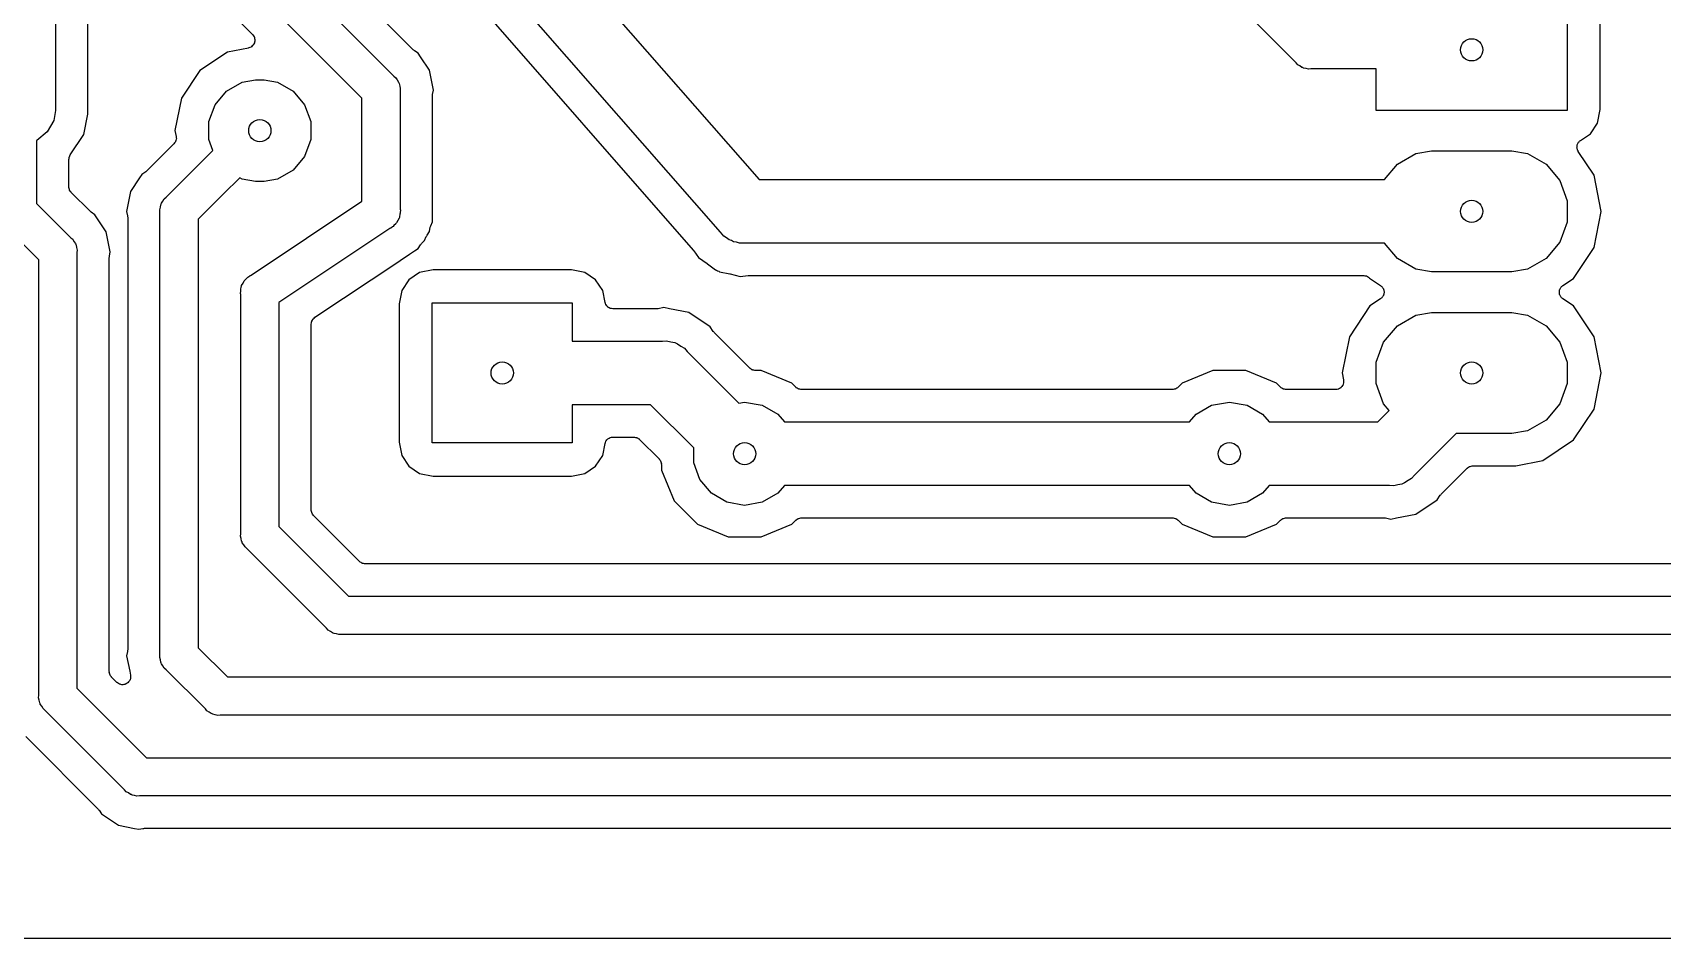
# Model space of a CAD drawing. Extents: x 99.1 to 195.6, y -78.7 to -33.
# Drawn here: x 120.89 to 146.51, y -78.74 to -64.5 of the extents above; entities that cross this region are included whole.
import ezdxf

# ---------------------------------------------------------------- set-up
doc = ezdxf.new("R2010")
doc.units = 0
doc.header["$MEASUREMENT"] = 0
doc.layers.add('BLACK', color=7, linetype='CONTINUOUS')

msp = doc.modelspace()

# ---------------------------------------------------------------- linework, layer by layer
at = {"layer": 'BLACK', "linetype": 'CONTINUOUS'}
for p, q in [((126.871, -64.7685), (123.811, -61.7079)), ((123.416, -62.0313), (126.568, -65.1836)), ((128.135, -62.0421), (132.307, -66.81)), ((126.065, -65.5293), (122.983, -62.4472)), ((131.7, -67.6354), (127.284, -62.5883)), ((122.634, -62.8171), (124.345, -64.5278)), ((126.975, -63.0067), (131.273, -67.9183)), ((121.758, -65.7791), (121.758, -63.7609)), ((121.25, -63.8175), (121.25, -65.7225)), ((145.01, -63.8175), (145.01, -65.7225)), ((145.53, -65.71), (145.53, -63.83)), ((140.749, -64.9729), (140.017, -64.2409)), ((124.345, -64.5278), (124.348, -64.5312)), ((124.348, -64.5312), (124.351, -64.5339)), ((124.351, -64.5339), (124.36, -64.5492)), ((124.36, -64.5492), (124.37, -64.5639)), ((123.95, -64.8079), (123.517, -65.097)), ((124.28, -64.7422), (123.95, -64.8079)), ((124.284, -64.7406), (124.28, -64.7422)), ((124.288, -64.7403), (124.284, -64.7406)), ((124.304, -64.7327), (124.288, -64.7403)), ((124.321, -64.7262), (124.304, -64.7327)), ((124.324, -64.7234), (124.321, -64.7262)), ((124.328, -64.7216), (124.324, -64.7234)), ((124.341, -64.7089), (124.328, -64.7216)), ((124.354, -64.6971), (124.341, -64.7089)), ((124.356, -64.6934), (124.354, -64.6971)), ((124.359, -64.6904), (124.356, -64.6934)), ((124.367, -64.6742), (124.359, -64.6904)), ((124.376, -64.6584), (124.367, -64.6742)), ((124.37, -64.5639), (124.372, -64.568)), ((124.372, -64.568), (124.374, -64.5716)), ((124.374, -64.5716), (124.377, -64.5892)), ((124.378, -64.6505), (124.376, -64.6543)), ((124.376, -64.6543), (124.376, -64.6584)), ((124.377, -64.5892), (124.382, -64.6065)), ((124.38, -64.6326), (124.378, -64.6505)), ((124.382, -64.6148), (124.38, -64.6326)), ((124.382, -64.6065), (124.381, -64.6107)), ((124.381, -64.6107), (124.382, -64.6148)), ((126.881, -64.7757), (126.871, -64.7685)), ((126.89, -64.7843), (126.881, -64.7757)), ((126.948, -64.8225), (126.89, -64.7843)), ((126.986, -64.8795), (126.948, -64.8225)), ((127.126, -65.0897), (126.986, -64.8795)), ((140.774, -65.0034), (140.749, -64.9729)), ((140.809, -65.0233), (140.774, -65.0034)), ((140.841, -65.0461), (140.809, -65.0233)), ((140.854, -65.0496), (140.841, -65.0461)), ((140.866, -65.0563), (140.854, -65.0496)), ((140.905, -65.0632), (140.866, -65.0563)), ((140.943, -65.0735), (140.905, -65.0632)), ((140.983, -65.07), (140.943, -65.0735)), ((142.01, -65.07), (140.983, -65.07)), ((142.01, -65.7225), (142.01, -65.07)), ((123.517, -65.097), (123.228, -65.5296)), ((123.938, -65.4177), (124.182, -65.2766)), ((124.182, -65.2766), (124.39, -65.24)), ((124.39, -65.24), (124.53, -65.24)), ((124.53, -65.24), (124.738, -65.2766)), ((124.738, -65.2766), (124.982, -65.4177)), ((126.568, -65.1836), (126.598, -65.2092)), ((126.598, -65.2092), (126.618, -65.2437)), ((126.618, -65.2437), (126.641, -65.2763)), ((126.641, -65.2763), (126.645, -65.2892)), ((126.645, -65.2892), (126.651, -65.3008)), ((126.651, -65.3008), (126.658, -65.34)), ((127.189, -65.405), (127.126, -65.0897)), ((123.228, -65.5296), (123.126, -66.04)), ((123.756, -65.6338), (123.938, -65.4177)), ((124.982, -65.4177), (125.164, -65.6338)), ((126.065, -67.1494), (126.065, -65.5293)), ((126.658, -65.34), (126.668, -65.3784)), ((126.668, -65.3784), (126.665, -65.4181)), ((126.665, -65.4181), (126.665, -67.274)), ((127.173, -65.4971), (127.175, -65.4848)), ((127.173, -67.1245), (127.173, -65.4971)), ((127.175, -65.4723), (127.189, -65.405)), ((127.175, -65.4848), (127.175, -65.4723)), ((121.25, -65.7225), (121.223, -65.8784)), ((121.694, -66.1023), (121.758, -65.7791)), ((123.66, -65.8989), (123.756, -65.6338)), ((125.164, -65.6338), (125.26, -65.8989)), ((145.01, -65.7225), (142.01, -65.7225)), ((145.489, -65.9207), (145.53, -65.71)), ((121.117, -66.0616), (120.955, -66.1976)), ((121.223, -65.8784), (121.117, -66.0616)), ((123.126, -66.04), (123.145, -66.1327)), ((123.66, -66.1811), (123.66, -65.8989)), ((125.26, -65.8989), (125.26, -66.1811)), ((145.22, -66.1929), (145.376, -66.0887)), ((145.376, -66.0887), (145.489, -65.9207)), ((120.955, -66.1976), (120.95, -66.1993)), ((120.95, -66.1993), (120.95, -67.1857)), ((121.479, -66.4231), (121.694, -66.1023)), ((123.11, -66.2473), (122.684, -66.6735)), ((123.12, -66.2326), (123.11, -66.2473)), ((123.132, -66.2185), (123.12, -66.2326)), ((123.133, -66.2146), (123.132, -66.2185)), ((123.135, -66.2111), (123.133, -66.2146)), ((123.14, -66.1938), (123.135, -66.2111)), ((123.146, -66.1768), (123.14, -66.1938)), ((123.145, -66.1327), (123.145, -66.1506)), ((123.145, -66.1506), (123.147, -66.1685)), ((123.147, -66.1685), (123.146, -66.1726)), ((123.146, -66.1726), (123.146, -66.1768)), ((123.466, -66.6093), (123.723, -66.3531)), ((123.723, -66.3531), (123.66, -66.1811)), ((125.26, -66.1811), (125.164, -66.4462)), ((145.164, -66.3068), (145.165, -66.2958)), ((145.167, -66.3176), (145.164, -66.3068)), ((145.165, -66.2847), (145.168, -66.274)), ((145.165, -66.2958), (145.165, -66.2847)), ((145.168, -66.3287), (145.167, -66.3176)), ((145.168, -66.274), (145.169, -66.263)), ((145.172, -66.3389), (145.168, -66.3287)), ((145.169, -66.263), (145.174, -66.253)), ((145.175, -66.3497), (145.172, -66.3389)), ((145.174, -66.253), (145.177, -66.2423)), ((145.181, -66.3589), (145.175, -66.3497)), ((145.177, -66.2423), (145.184, -66.2334)), ((145.184, -66.2334), (145.188, -66.2234)), ((145.188, -66.2234), (145.197, -66.2157)), ((145.197, -66.2157), (145.203, -66.2068)), ((145.203, -66.2068), (145.212, -66.2006)), ((145.212, -66.2006), (145.22, -66.1929)), ((121.458, -66.4936), (121.461, -66.4786)), ((121.458, -66.9227), (121.458, -66.4936)), ((121.461, -66.4786), (121.462, -66.4634)), ((121.462, -66.4634), (121.464, -66.457)), ((121.464, -66.457), (121.466, -66.4502)), ((121.466, -66.4502), (121.473, -66.437)), ((121.473, -66.437), (121.479, -66.4231)), ((122.987, -67.0886), (123.466, -66.6093)), ((123.466, -66.6093), (123.466, -66.6093)), ((125.164, -66.4462), (124.982, -66.6623)), ((142.139, -66.81), (142.341, -66.5691)), ((142.341, -66.5691), (142.632, -66.4011)), ((142.632, -66.4011), (142.879, -66.3575)), ((142.879, -66.3575), (144.141, -66.3575)), ((144.141, -66.3575), (144.388, -66.4011)), ((144.388, -66.4011), (144.679, -66.5691)), ((144.679, -66.5691), (144.895, -66.8264)), ((145.185, -66.3691), (145.181, -66.3589)), ((145.433, -66.7401), (145.185, -66.3691)), ((122.569, -66.7845), (122.429, -66.9947)), ((122.607, -66.7275), (122.569, -66.7845)), ((122.569, -66.7845), (122.569, -66.7845)), ((122.665, -66.6893), (122.607, -66.7275)), ((122.674, -66.6807), (122.665, -66.6893)), ((122.684, -66.6735), (122.674, -66.6807)), ((124.143, -66.7809), (123.891, -67.0336)), ((124.182, -66.8034), (124.143, -66.7809)), ((124.39, -66.84), (124.182, -66.8034)), ((124.53, -66.84), (124.39, -66.84)), ((124.738, -66.8034), (124.53, -66.84)), ((124.982, -66.6623), (124.738, -66.8034)), ((132.307, -66.81), (142.139, -66.81)), ((144.895, -66.8264), (145.01, -67.142)), ((145.547, -67.31), (145.433, -66.7401)), ((121.459, -66.9282), (121.458, -66.9227)), ((121.458, -66.9338), (121.459, -66.9282)), ((121.463, -66.9498), (121.458, -66.9338)), ((121.466, -66.9661), (121.463, -66.9498)), ((121.468, -66.971), (121.466, -66.9661)), ((121.47, -66.9764), (121.468, -66.971)), ((121.479, -66.99), (121.47, -66.9764)), ((121.488, -67.0043), (121.479, -66.99)), ((121.492, -67.0079), (121.488, -67.0043)), ((121.495, -67.0125), (121.492, -67.0079)), ((121.791, -67.3085), (121.495, -67.0125)), ((122.429, -66.9947), (122.366, -67.31)), ((122.937, -67.1487), (122.957, -67.1142)), ((122.957, -67.1142), (122.987, -67.0886)), ((123.891, -67.0336), (123.49, -67.4343)), ((123.891, -67.0336), (123.891, -67.0336)), ((120.95, -67.1857), (121.488, -67.7236)), ((121.801, -67.3157), (121.791, -67.3085)), ((121.81, -67.3243), (121.801, -67.3157)), ((121.868, -67.3625), (121.81, -67.3243)), ((122.046, -67.6297), (121.868, -67.3625)), ((122.366, -67.31), (122.38, -67.3773)), ((122.38, -67.3773), (122.38, -67.3898)), ((122.887, -67.2835), (122.897, -67.245)), ((122.89, -67.3231), (122.887, -67.2835)), ((122.89, -74.2819), (122.89, -67.3231)), ((122.897, -67.245), (122.904, -67.2058)), ((122.904, -67.2058), (122.91, -67.1942)), ((122.91, -67.1942), (122.914, -67.1813)), ((122.914, -67.1813), (122.937, -67.1487)), ((124.324, -68.3104), (126.065, -67.1494)), ((126.662, -67.3526), (126.657, -67.3956)), ((126.665, -67.3362), (126.662, -67.3526)), ((126.665, -67.274), (126.669, -67.2904)), ((126.669, -67.2904), (126.665, -67.3265)), ((126.665, -67.3265), (126.665, -67.3362)), ((127.173, -67.1256), (127.173, -67.1245)), ((127.173, -67.1294), (127.173, -67.1256)), ((127.173, -67.13), (127.173, -67.1294)), ((127.173, -67.1303), (127.173, -67.13)), ((127.173, -67.3094), (127.173, -67.1303)), ((127.173, -67.3095), (127.173, -67.3094)), ((127.173, -67.4019), (127.173, -67.3095)), ((127.173, -67.3095), (127.173, -67.3095)), ((145.01, -67.142), (145.01, -67.478)), ((145.433, -67.8799), (145.547, -67.31)), ((120.985, -68.0693), (120.447, -67.5314)), ((122.093, -67.8652), (122.046, -67.6297)), ((122.38, -67.3898), (122.382, -67.4021)), ((122.382, -67.4021), (122.382, -74.2029)), ((123.49, -67.4343), (123.49, -74.1707)), ((126.501, -67.5796), (124.76, -68.7406)), ((126.517, -67.5738), (126.501, -67.5796)), ((126.545, -67.5505), (126.517, -67.5738)), ((126.553, -67.5451), (126.545, -67.5505)), ((126.565, -67.5336), (126.553, -67.5451)), ((126.598, -67.5058), (126.565, -67.5336)), ((126.603, -67.4972), (126.598, -67.5058)), ((126.61, -67.4904), (126.603, -67.4972)), ((126.63, -67.4516), (126.61, -67.4904)), ((126.651, -67.4142), (126.63, -67.4516)), ((126.653, -67.4044), (126.651, -67.4142)), ((126.657, -67.3956), (126.653, -67.4044)), ((127.088, -67.6827), (127.126, -67.6253)), ((127.126, -67.6253), (127.139, -67.5584)), ((127.139, -67.5584), (127.144, -67.5467)), ((127.144, -67.5467), (127.147, -67.5345)), ((127.147, -67.5345), (127.173, -67.4716)), ((127.173, -67.4024), (127.173, -67.4019)), ((127.173, -67.4716), (127.173, -67.4024)), ((131.754, -67.6989), (131.7, -67.6354)), ((145.01, -67.478), (144.895, -67.7936)), ((121.488, -67.7236), (121.518, -67.7492)), ((121.518, -67.7492), (121.538, -67.7837)), ((121.538, -67.7837), (121.561, -67.8163)), ((121.561, -67.8163), (121.565, -67.8292)), ((121.565, -67.8292), (121.571, -67.8408)), ((121.571, -67.8408), (121.578, -67.88)), ((121.578, -67.88), (121.588, -67.9184)), ((122.109, -67.945), (122.093, -67.8652)), ((126.89, -67.9309), (126.948, -67.8925)), ((126.948, -67.8925), (126.985, -67.8359)), ((126.985, -67.8359), (126.994, -67.8268)), ((126.994, -67.8268), (127.001, -67.8165)), ((127.001, -67.8165), (127.05, -67.7684)), ((127.05, -67.7684), (127.076, -67.7046)), ((127.076, -67.7046), (127.083, -67.6941)), ((127.083, -67.6941), (127.088, -67.6827)), ((131.797, -67.7237), (131.754, -67.6989)), ((131.835, -67.7549), (131.797, -67.7237)), ((131.872, -67.7675), (131.835, -67.7549)), ((131.906, -67.7871), (131.872, -67.7675)), ((131.955, -67.7957), (131.906, -67.7871)), ((132.002, -67.8117), (131.955, -67.7957)), ((132.085, -67.81), (132.002, -67.8117)), ((142.139, -67.81), (132.085, -67.81)), ((142.341, -68.0509), (142.139, -67.81)), ((144.895, -67.7936), (144.679, -68.0509)), ((145.11, -68.363), (145.433, -67.8799)), ((120.985, -74.9169), (120.985, -68.0693)), ((121.588, -67.9184), (121.585, -67.9581)), ((121.585, -67.9581), (121.585, -74.8057)), ((122.093, -68.0371), (122.095, -68.0248)), ((122.093, -74.5427), (122.093, -68.0371)), ((122.095, -68.0123), (122.109, -67.945)), ((122.095, -68.0248), (122.095, -68.0123)), ((125.325, -68.9747), (126.659, -68.0852)), ((126.659, -68.0852), (126.66, -68.0847)), ((126.66, -68.0847), (126.663, -68.0827)), ((126.663, -68.0823), (126.664, -68.0822)), ((126.663, -68.0827), (126.663, -68.0823)), ((126.664, -68.0822), (126.813, -67.9823)), ((126.813, -67.9823), (126.89, -67.9313)), ((126.813, -67.9823), (126.813, -67.9823)), ((126.813, -67.9823), (126.813, -67.9823)), ((126.89, -67.9313), (126.89, -67.9309)), ((131.273, -67.9183), (131.277, -67.9254)), ((131.277, -67.9254), (131.283, -67.9313)), ((131.283, -67.9313), (131.353, -68.0367)), ((131.353, -68.0367), (131.489, -68.1271)), ((131.489, -68.1271), (131.492, -68.1301)), ((131.492, -68.1301), (131.495, -68.1321)), ((131.495, -68.1321), (131.624, -68.2313)), ((142.632, -68.2189), (142.341, -68.0509)), ((144.679, -68.0509), (144.388, -68.2189)), ((124.195, -68.4384), (124.215, -68.3996)), ((124.215, -68.3996), (124.222, -68.3928)), ((124.222, -68.3928), (124.227, -68.3842)), ((124.227, -68.3842), (124.26, -68.3564)), ((124.26, -68.3564), (124.272, -68.3449)), ((124.272, -68.3449), (124.28, -68.3396)), ((124.28, -68.3396), (124.308, -68.3162)), ((124.308, -68.3162), (124.324, -68.3104)), ((126.804, -68.3838), (126.691, -68.5518)), ((126.972, -68.2715), (126.804, -68.3838)), ((127.183, -68.2296), (126.972, -68.2715)), ((129.357, -68.2296), (127.183, -68.2296)), ((129.568, -68.2715), (129.357, -68.2296)), ((129.736, -68.3838), (129.568, -68.2715)), ((129.849, -68.5518), (129.736, -68.3838)), ((131.624, -68.2313), (131.638, -68.2348)), ((131.638, -68.2348), (131.656, -68.2436)), ((131.656, -68.2436), (131.675, -68.2519)), ((131.675, -68.2519), (131.687, -68.2595)), ((131.687, -68.2595), (131.846, -68.2913)), ((131.846, -68.2913), (131.85, -68.2928)), ((131.85, -68.2928), (131.855, -68.2932)), ((131.855, -68.2932), (132.012, -68.3355)), ((132.012, -68.3355), (132.137, -68.3191)), ((132.137, -68.3191), (132.146, -68.3194)), ((132.146, -68.3194), (132.154, -68.318)), ((132.154, -68.318), (141.812, -68.318)), ((141.812, -68.318), (141.829, -68.3211)), ((141.829, -68.3211), (141.847, -68.3231)), ((141.847, -68.3231), (141.851, -68.3249)), ((141.851, -68.3249), (141.855, -68.3257)), ((141.855, -68.3257), (141.871, -68.3346)), ((141.871, -68.3346), (141.887, -68.3426)), ((141.887, -68.3426), (141.89, -68.3456)), ((141.89, -68.3456), (141.893, -68.3477)), ((141.893, -68.3477), (141.902, -68.3576)), ((141.902, -68.3576), (142.076, -68.4744)), ((142.879, -68.2625), (142.632, -68.2189)), ((144.141, -68.2625), (142.879, -68.2625)), ((144.388, -68.2189), (144.141, -68.2625)), ((144.944, -68.4744), (145.11, -68.363)), ((124.156, -68.5996), (124.16, -68.5635)), ((124.16, -68.616), (124.156, -68.5996)), ((124.16, -68.5538), (124.163, -68.5374)), ((124.16, -68.5635), (124.16, -68.5538)), ((124.16, -72.3769), (124.16, -68.616)), ((124.163, -68.5374), (124.168, -68.4945)), ((124.168, -68.4945), (124.172, -68.4856)), ((124.172, -68.4856), (124.174, -68.4758)), ((124.174, -68.4758), (124.195, -68.4384)), ((126.691, -68.5518), (126.65, -68.7625)), ((129.886, -68.7398), (129.849, -68.5518)), ((142.076, -68.4744), (142.086, -68.484)), ((142.086, -68.484), (142.098, -68.4922)), ((142.098, -68.4922), (142.102, -68.4991)), ((142.102, -68.6609), (142.098, -68.6678)), ((142.102, -68.4991), (142.108, -68.5049)), ((142.108, -68.6551), (142.102, -68.6609)), ((142.108, -68.5049), (142.114, -68.5173)), ((142.114, -68.6427), (142.108, -68.6551)), ((142.114, -68.5173), (142.122, -68.5289)), ((142.122, -68.6311), (142.114, -68.6427)), ((142.122, -68.5289), (142.124, -68.537)), ((142.124, -68.623), (142.122, -68.6311)), ((142.124, -68.537), (142.128, -68.5445)), ((142.128, -68.6155), (142.124, -68.623)), ((142.128, -68.5445), (142.129, -68.5582)), ((142.129, -68.6018), (142.128, -68.6155)), ((142.129, -68.5582), (142.132, -68.5717)), ((142.132, -68.5883), (142.129, -68.6018)), ((142.132, -68.5717), (142.132, -68.58)), ((142.132, -68.58), (142.132, -68.5883)), ((144.888, -68.5717), (144.891, -68.5582)), ((144.888, -68.58), (144.888, -68.5717)), ((144.888, -68.5883), (144.888, -68.58)), ((144.891, -68.6018), (144.888, -68.5883)), ((144.891, -68.5582), (144.892, -68.5445)), ((144.892, -68.6155), (144.891, -68.6018)), ((144.892, -68.5445), (144.896, -68.537)), ((144.896, -68.623), (144.892, -68.6155)), ((144.896, -68.537), (144.898, -68.5289)), ((144.898, -68.6311), (144.896, -68.623)), ((144.898, -68.5289), (144.906, -68.5173)), ((144.906, -68.6427), (144.898, -68.6311)), ((144.906, -68.5173), (144.912, -68.5049)), ((144.912, -68.6551), (144.906, -68.6427)), ((144.912, -68.5049), (144.918, -68.4991)), ((144.918, -68.6609), (144.912, -68.6551)), ((144.918, -68.4991), (144.922, -68.4922)), ((144.922, -68.6678), (144.918, -68.6609)), ((144.922, -68.4922), (144.934, -68.484)), ((144.934, -68.484), (144.944, -68.4744)), ((124.76, -68.7406), (124.76, -72.2657)), ((126.65, -68.7625), (126.65, -70.9375)), ((127.17, -70.95), (127.17, -68.75)), ((127.17, -68.75), (129.37, -68.75)), ((129.37, -68.75), (129.37, -69.35)), ((129.893, -68.7591), (129.886, -68.7398)), ((129.9, -68.7785), (129.893, -68.7591)), ((129.901, -68.7796), (129.9, -68.7785)), ((129.902, -68.7809), (129.901, -68.7796)), ((129.916, -68.7964), (129.902, -68.7809)), ((129.929, -68.8123), (129.916, -68.7964)), ((129.93, -68.813), (129.929, -68.8123)), ((129.931, -68.814), (129.93, -68.813)), ((129.949, -68.824), (129.931, -68.814)), ((129.967, -68.8343), (129.949, -68.824)), ((129.968, -68.8346), (129.967, -68.8343)), ((129.97, -68.8353), (129.968, -68.8346)), ((129.99, -68.8384), (129.97, -68.8353)), ((130.01, -68.842), (129.99, -68.8384)), ((130.698, -68.842), (130.01, -68.842)), ((130.711, -68.8398), (130.698, -68.842)), ((130.723, -68.8396), (130.711, -68.8398)), ((130.81, -68.8223), (130.723, -68.8396)), ((130.897, -68.8396), (130.81, -68.8223)), ((131.203, -68.9005), (130.897, -68.8396)), ((131.537, -69.1233), (131.203, -68.9005)), ((141.91, -68.797), (141.587, -69.2801)), ((142.076, -68.6856), (141.91, -68.797)), ((142.086, -68.676), (142.076, -68.6856)), ((142.098, -68.6678), (142.086, -68.676)), ((142.632, -68.9411), (142.879, -68.8975)), ((142.879, -68.8975), (144.141, -68.8975)), ((144.141, -68.8975), (144.388, -68.9411)), ((144.934, -68.676), (144.922, -68.6678)), ((144.944, -68.6856), (144.934, -68.676)), ((145.11, -68.797), (144.944, -68.6856)), ((145.433, -69.2801), (145.11, -68.797)), ((125.268, -69.0804), (125.271, -69.0626)), ((125.268, -72.0027), (125.268, -69.0804)), ((125.271, -69.0626), (125.273, -69.0447)), ((125.273, -69.0447), (125.275, -69.041)), ((125.275, -69.041), (125.276, -69.037)), ((125.276, -69.037), (125.285, -69.0213)), ((125.285, -69.0213), (125.293, -69.0052)), ((125.293, -69.0052), (125.296, -69.0023)), ((125.296, -69.0023), (125.298, -68.9988)), ((125.298, -68.9988), (125.312, -68.9872)), ((125.312, -68.9872), (125.325, -68.9747)), ((131.586, -69.197), (131.537, -69.1233)), ((142.125, -69.3664), (142.341, -69.1091)), ((142.341, -69.1091), (142.632, -68.9411)), ((144.388, -68.9411), (144.679, -69.1091)), ((144.679, -69.1091), (144.895, -69.3664)), ((129.37, -69.35), (130.788, -69.35)), ((130.788, -69.35), (130.854, -69.3442)), ((130.854, -69.3442), (130.918, -69.3614)), ((130.918, -69.3614), (130.984, -69.3729)), ((130.984, -69.3729), (131.003, -69.3841)), ((131.003, -69.3841), (131.025, -69.3899)), ((131.025, -69.3899), (131.079, -69.4279)), ((131.079, -69.4279), (131.136, -69.4611)), ((131.595, -69.2061), (131.586, -69.197)), ((131.602, -69.2163), (131.595, -69.2061)), ((132.16, -69.7748), (131.602, -69.2163)), ((141.587, -69.2801), (141.473, -69.85)), ((142.01, -69.682), (142.125, -69.3664)), ((144.895, -69.3664), (145.01, -69.682)), ((145.547, -69.85), (145.433, -69.2801)), ((131.136, -69.4611), (131.179, -69.5119)), ((131.179, -69.5119), (131.991, -70.3234)), ((142.01, -70.018), (142.01, -69.682)), ((145.01, -69.682), (145.01, -70.018)), ((132.165, -69.778), (132.16, -69.7748)), ((132.168, -69.7823), (132.165, -69.778)), ((132.183, -69.7906), (132.168, -69.7823)), ((132.196, -69.8001), (132.183, -69.7906)), ((132.202, -69.8015), (132.196, -69.8001)), ((132.207, -69.8043), (132.202, -69.8015)), ((132.223, -69.8072), (132.207, -69.8043)), ((132.239, -69.8115), (132.223, -69.8072)), ((132.245, -69.811), (132.239, -69.8115)), ((132.25, -69.812), (132.245, -69.811)), ((132.34, -69.812), (132.25, -69.812)), ((132.821, -70.0111), (132.34, -69.812)), ((139.44, -69.812), (138.959, -70.0111)), ((139.96, -69.812), (139.44, -69.812)), ((140.441, -70.0111), (139.96, -69.812)), ((141.473, -69.85), (141.495, -69.9602)), ((145.433, -70.4199), (145.547, -69.85)), ((132.885, -70.0748), (132.821, -70.0111)), ((132.889, -70.078), (132.885, -70.0748)), ((132.893, -70.0823), (132.889, -70.078)), ((132.907, -70.0906), (132.893, -70.0823)), ((132.921, -70.1001), (132.907, -70.0906)), ((132.926, -70.1015), (132.921, -70.1001)), ((132.931, -70.1043), (132.926, -70.1015)), ((132.947, -70.1072), (132.931, -70.1043)), ((132.963, -70.1115), (132.947, -70.1072)), ((132.969, -70.111), (132.963, -70.1115)), ((132.974, -70.112), (132.969, -70.111)), ((138.806, -70.112), (132.974, -70.112)), ((138.811, -70.111), (138.806, -70.112)), ((138.817, -70.1115), (138.811, -70.111)), ((138.833, -70.1072), (138.817, -70.1115)), ((138.849, -70.1043), (138.833, -70.1072)), ((138.854, -70.1015), (138.849, -70.1043)), ((138.859, -70.1001), (138.854, -70.1015)), ((138.873, -70.0906), (138.859, -70.1001)), ((138.887, -70.0823), (138.873, -70.0906)), ((138.891, -70.078), (138.887, -70.0823)), ((138.895, -70.0748), (138.891, -70.078)), ((138.959, -70.0111), (138.895, -70.0748)), ((140.505, -70.0748), (140.441, -70.0111)), ((140.509, -70.078), (140.505, -70.0748)), ((140.513, -70.0823), (140.509, -70.078)), ((140.527, -70.0906), (140.513, -70.0823)), ((140.541, -70.1001), (140.527, -70.0906)), ((140.546, -70.1015), (140.541, -70.1001)), ((140.551, -70.1043), (140.546, -70.1015)), ((140.567, -70.1072), (140.551, -70.1043)), ((140.583, -70.1115), (140.567, -70.1072)), ((140.589, -70.111), (140.583, -70.1115)), ((140.594, -70.112), (140.589, -70.111)), ((141.371, -70.112), (140.594, -70.112)), ((141.372, -70.1118), (141.371, -70.112)), ((141.374, -70.112), (141.372, -70.1118)), ((141.394, -70.1079), (141.374, -70.112)), ((141.414, -70.1043), (141.394, -70.1079)), ((141.415, -70.1036), (141.414, -70.1043)), ((141.417, -70.1034), (141.415, -70.1036)), ((141.434, -70.0926), (141.417, -70.1034)), ((141.452, -70.0823), (141.434, -70.0926)), ((141.453, -70.0812), (141.452, -70.0823)), ((141.454, -70.0805), (141.453, -70.0812)), ((141.467, -70.0643), (141.454, -70.0805)), ((141.481, -70.0485), (141.467, -70.0643)), ((141.482, -70.0461), (141.481, -70.0472)), ((141.481, -70.0472), (141.481, -70.0485)), ((141.489, -70.0265), (141.482, -70.0461)), ((141.496, -70.0071), (141.489, -70.0265)), ((141.495, -69.9602), (141.495, -69.9616)), ((141.495, -69.9616), (141.496, -69.9629)), ((141.496, -69.9629), (141.496, -69.9836)), ((141.496, -69.9836), (141.496, -70.0043)), ((141.496, -70.0043), (141.496, -70.0056)), ((141.496, -70.0056), (141.496, -70.0071)), ((142.125, -70.3336), (142.01, -70.018)), ((145.01, -70.018), (144.895, -70.3336)), ((130.603, -70.35), (129.37, -70.35)), ((129.37, -70.35), (129.37, -70.95)), ((131.28, -71.0271), (130.603, -70.35)), ((131.991, -70.3234), (132.08, -70.3077)), ((132.08, -70.3077), (132.358, -70.3566)), ((132.358, -70.3566), (132.602, -70.4977)), ((139.178, -70.4977), (139.422, -70.3566)), ((139.422, -70.3566), (139.7, -70.3077)), ((139.7, -70.3077), (139.978, -70.3566)), ((139.978, -70.3566), (140.222, -70.4977)), ((142.033, -70.62), (142.214, -70.4393)), ((142.214, -70.4393), (142.125, -70.3336)), ((144.895, -70.3336), (144.679, -70.5909)), ((145.11, -70.903), (145.433, -70.4199)), ((132.602, -70.4977), (132.705, -70.62)), ((132.705, -70.62), (139.075, -70.62)), ((139.075, -70.62), (139.178, -70.4977)), ((140.222, -70.4977), (140.325, -70.62)), ((140.325, -70.62), (142.033, -70.62)), ((144.679, -70.5909), (144.388, -70.7589)), ((126.65, -70.9375), (126.691, -71.1482)), ((129.37, -70.95), (127.17, -70.95)), ((129.849, -71.1482), (129.886, -70.9602)), ((129.886, -70.9602), (129.893, -70.9409)), ((129.893, -70.9409), (129.9, -70.9215)), ((129.9, -70.9215), (129.901, -70.9204)), ((129.901, -70.9204), (129.902, -70.9191)), ((129.902, -70.9191), (129.916, -70.9036)), ((129.916, -70.9036), (129.929, -70.8877)), ((129.929, -70.8877), (129.93, -70.887)), ((129.93, -70.887), (129.931, -70.886)), ((129.931, -70.886), (129.949, -70.876)), ((129.949, -70.876), (129.967, -70.8657)), ((129.967, -70.8657), (129.968, -70.8654)), ((129.968, -70.8654), (129.97, -70.8647)), ((129.97, -70.8647), (129.99, -70.8616)), ((129.99, -70.8616), (130.01, -70.858)), ((130.01, -70.858), (130.34, -70.858)), ((130.34, -70.858), (130.345, -70.859)), ((130.345, -70.859), (130.351, -70.8585)), ((130.351, -70.8585), (130.367, -70.8628)), ((130.367, -70.8628), (130.383, -70.8657)), ((130.383, -70.8657), (130.388, -70.8685)), ((130.388, -70.8685), (130.394, -70.8699)), ((130.394, -70.8699), (130.407, -70.8794)), ((130.407, -70.8794), (130.422, -70.8877)), ((130.422, -70.8877), (130.425, -70.892)), ((130.425, -70.892), (130.43, -70.8952)), ((130.43, -70.8952), (130.735, -71.2003)), ((143.265, -70.8025), (142.609, -71.4581)), ((144.141, -70.8025), (143.265, -70.8025)), ((144.388, -70.7589), (144.141, -70.8025)), ((144.627, -71.2258), (145.11, -70.903)), ((126.691, -71.1482), (126.804, -71.3162)), ((129.736, -71.3162), (129.849, -71.1482)), ((130.735, -71.2003), (130.738, -71.2049)), ((130.738, -71.2049), (130.742, -71.2085)), ((130.742, -71.2085), (130.751, -71.2229)), ((130.751, -71.2229), (130.76, -71.2365)), ((131.28, -71.2611), (131.28, -71.0271)), ((126.804, -71.3162), (126.972, -71.4285)), ((126.972, -71.4285), (127.183, -71.4704)), ((127.183, -71.4704), (129.357, -71.4704)), ((129.357, -71.4704), (129.568, -71.4285)), ((129.568, -71.4285), (129.736, -71.3162)), ((130.76, -71.2365), (130.762, -71.2419)), ((130.762, -71.2419), (130.764, -71.2467)), ((130.764, -71.2467), (130.767, -71.263)), ((130.767, -71.263), (130.772, -71.2791)), ((130.772, -71.2791), (130.771, -71.2846)), ((130.771, -71.2846), (130.772, -71.2901)), ((130.772, -71.2901), (130.772, -71.3802)), ((130.772, -71.3802), (130.971, -71.8609)), ((131.376, -71.5262), (131.28, -71.2611)), ((142.609, -71.4581), (142.566, -71.5089)), ((143.032, -71.7537), (143.438, -71.3477)), ((143.438, -71.3477), (143.442, -71.3445)), ((143.442, -71.3445), (143.446, -71.3402)), ((143.446, -71.3402), (143.46, -71.3319)), ((143.46, -71.3319), (143.474, -71.3224)), ((143.474, -71.3224), (143.479, -71.321)), ((143.479, -71.321), (143.484, -71.3182)), ((143.484, -71.3182), (143.501, -71.3153)), ((143.501, -71.3153), (143.517, -71.311)), ((143.517, -71.311), (143.522, -71.3115)), ((143.522, -71.3115), (143.528, -71.3105)), ((143.528, -71.3105), (144.201, -71.3105)), ((144.201, -71.3105), (144.627, -71.2258)), ((131.558, -71.7423), (131.376, -71.5262)), ((132.705, -71.62), (132.602, -71.7423)), ((139.075, -71.62), (132.705, -71.62)), ((139.178, -71.7423), (139.075, -71.62)), ((140.325, -71.62), (140.222, -71.7423)), ((142.218, -71.62), (140.325, -71.62)), ((142.284, -71.6258), (142.218, -71.62)), ((142.348, -71.6086), (142.284, -71.6258)), ((142.414, -71.5971), (142.348, -71.6086)), ((142.433, -71.5859), (142.414, -71.5971)), ((142.455, -71.5801), (142.433, -71.5859)), ((142.509, -71.5421), (142.455, -71.5801)), ((142.566, -71.5089), (142.509, -71.5421)), ((130.971, -71.8609), (131.339, -72.2289)), ((131.802, -71.8834), (131.558, -71.7423)), ((132.08, -71.9323), (131.802, -71.8834)), ((132.358, -71.8834), (132.08, -71.9323)), ((132.602, -71.7423), (132.358, -71.8834)), ((139.422, -71.8834), (139.178, -71.7423)), ((139.7, -71.9323), (139.422, -71.8834)), ((139.978, -71.8834), (139.7, -71.9323)), ((140.222, -71.7423), (139.978, -71.8834)), ((142.633, -72.0695), (142.967, -71.8467)), ((142.967, -71.8467), (143.016, -71.773)), ((143.016, -71.773), (143.025, -71.7639)), ((143.025, -71.7639), (143.032, -71.7537)), ((125.269, -72.0082), (125.268, -72.0027)), ((125.268, -72.0138), (125.269, -72.0082)), ((125.273, -72.0298), (125.268, -72.0138)), ((125.276, -72.0461), (125.273, -72.0298)), ((125.278, -72.051), (125.276, -72.0461)), ((125.28, -72.0564), (125.278, -72.051)), ((125.289, -72.07), (125.28, -72.0564)), ((125.298, -72.0843), (125.289, -72.07)), ((125.302, -72.0879), (125.298, -72.0843)), ((125.305, -72.0925), (125.302, -72.0879)), ((126.027, -72.8148), (125.305, -72.0925)), ((131.339, -72.2289), (131.82, -72.428)), ((132.34, -72.428), (132.821, -72.2289)), ((132.821, -72.2289), (132.885, -72.1652)), ((132.885, -72.1652), (132.889, -72.162)), ((132.889, -72.162), (132.893, -72.1577)), ((132.893, -72.1577), (132.907, -72.1494)), ((132.907, -72.1494), (132.921, -72.1399)), ((132.921, -72.1399), (132.926, -72.1385)), ((132.926, -72.1385), (132.931, -72.1357)), ((132.931, -72.1357), (132.947, -72.1328)), ((132.947, -72.1328), (132.963, -72.1285)), ((132.963, -72.1285), (132.969, -72.129)), ((132.969, -72.129), (132.974, -72.128)), ((132.974, -72.128), (138.806, -72.128)), ((138.806, -72.128), (138.811, -72.129)), ((138.811, -72.129), (138.817, -72.1285)), ((138.817, -72.1285), (138.833, -72.1328)), ((138.833, -72.1328), (138.849, -72.1357)), ((138.849, -72.1357), (138.854, -72.1385)), ((138.854, -72.1385), (138.859, -72.1399)), ((138.859, -72.1399), (138.873, -72.1494)), ((138.873, -72.1494), (138.887, -72.1577)), ((138.887, -72.1577), (138.891, -72.162)), ((138.891, -72.162), (138.895, -72.1652)), ((138.895, -72.1652), (138.959, -72.2289)), ((138.959, -72.2289), (139.44, -72.428)), ((139.96, -72.428), (140.441, -72.2289)), ((140.441, -72.2289), (140.505, -72.1652)), ((140.505, -72.1652), (140.509, -72.162)), ((140.509, -72.162), (140.513, -72.1577)), ((140.513, -72.1577), (140.527, -72.1494)), ((140.527, -72.1494), (140.541, -72.1399)), ((140.541, -72.1399), (140.546, -72.1385)), ((140.546, -72.1385), (140.551, -72.1357)), ((140.551, -72.1357), (140.567, -72.1328)), ((140.567, -72.1328), (140.583, -72.1285)), ((140.583, -72.1285), (140.589, -72.129)), ((140.589, -72.129), (140.594, -72.128)), ((140.594, -72.128), (142.128, -72.128)), ((142.128, -72.128), (142.141, -72.1302)), ((142.141, -72.1302), (142.153, -72.1304)), ((142.153, -72.1304), (142.24, -72.1477)), ((142.24, -72.1477), (142.327, -72.1304)), ((142.327, -72.1304), (142.633, -72.0695)), ((124.157, -72.4166), (124.16, -72.3769)), ((124.167, -72.455), (124.157, -72.4166)), ((124.174, -72.4942), (124.167, -72.455)), ((124.18, -72.5058), (124.174, -72.4942)), ((124.76, -72.2657), (125.854, -73.36)), ((131.82, -72.428), (132.34, -72.428)), ((139.44, -72.428), (139.96, -72.428)), ((124.184, -72.5187), (124.18, -72.5058)), ((124.207, -72.5513), (124.184, -72.5187)), ((124.227, -72.5858), (124.207, -72.5513)), ((124.257, -72.6114), (124.227, -72.5858)), ((125.509, -73.8629), (124.257, -72.6114)), ((126.032, -72.818), (126.027, -72.8148)), ((126.036, -72.8223), (126.032, -72.818)), ((126.05, -72.8306), (126.036, -72.8223)), ((126.064, -72.8401), (126.05, -72.8306)), ((126.069, -72.8415), (126.064, -72.8401)), ((126.074, -72.8443), (126.069, -72.8415)), ((126.09, -72.8472), (126.074, -72.8443)), ((126.106, -72.8515), (126.09, -72.8472)), ((126.112, -72.851), (126.106, -72.8515)), ((126.117, -72.852), (126.112, -72.851)), ((152.713, -72.852), (126.117, -72.852)), ((125.854, -73.36), (152.976, -73.36)), ((125.534, -73.8934), (125.509, -73.8629)), ((125.569, -73.9133), (125.534, -73.8934)), ((125.601, -73.9361), (125.569, -73.9133)), ((125.614, -73.9396), (125.601, -73.9361)), ((125.626, -73.9463), (125.614, -73.9396)), ((125.665, -73.9532), (125.626, -73.9463)), ((125.703, -73.9635), (125.665, -73.9532)), ((125.743, -73.96), (125.703, -73.9635)), ((153.087, -73.96), (125.743, -73.96)), ((122.38, -74.2277), (122.366, -74.295)), ((122.366, -74.295), (122.415, -74.5404)), ((122.382, -74.2029), (122.38, -74.2152)), ((122.38, -74.2152), (122.38, -74.2277)), ((122.887, -74.3216), (122.89, -74.2819)), ((123.49, -74.1707), (123.949, -74.63)), ((122.094, -74.5482), (122.093, -74.5427)), ((122.093, -74.5538), (122.094, -74.5482)), ((122.098, -74.5698), (122.093, -74.5538)), ((122.415, -74.5404), (122.415, -74.5404)), ((122.415, -74.5404), (122.427, -74.6003)), ((122.897, -74.36), (122.887, -74.3216)), ((122.904, -74.3992), (122.897, -74.36)), ((122.91, -74.4108), (122.904, -74.3992)), ((122.914, -74.4237), (122.91, -74.4108)), ((122.937, -74.4563), (122.914, -74.4237)), ((122.957, -74.4908), (122.937, -74.4563)), ((122.987, -74.5164), (122.957, -74.4908)), ((123.604, -75.1329), (122.987, -74.5164)), ((121.585, -74.8057), (122.679, -75.9)), ((122.101, -74.5861), (122.098, -74.5698)), ((122.103, -74.591), (122.101, -74.5861)), ((122.105, -74.5964), (122.103, -74.591)), ((122.114, -74.61), (122.105, -74.5964)), ((122.123, -74.6243), (122.114, -74.61)), ((122.127, -74.6279), (122.123, -74.6243)), ((122.13, -74.6325), (122.127, -74.6279)), ((122.213, -74.7148), (122.13, -74.6325)), ((122.218, -74.7188), (122.213, -74.7148)), ((122.223, -74.7241), (122.218, -74.7188)), ((122.236, -74.7314), (122.223, -74.7241)), ((122.249, -74.7401), (122.236, -74.7314)), ((122.255, -74.742), (122.249, -74.7401)), ((122.262, -74.7453), (122.255, -74.742)), ((122.277, -74.7476), (122.262, -74.7453)), ((122.291, -74.7516), (122.277, -74.7476)), ((122.298, -74.751), (122.291, -74.7516)), ((122.305, -74.752), (122.298, -74.751)), ((122.32, -74.749), (122.305, -74.752)), ((122.335, -74.7477), (122.32, -74.749)), ((122.342, -74.7448), (122.335, -74.7477)), ((122.348, -74.7434), (122.342, -74.7448)), ((122.361, -74.7355), (122.348, -74.7434)), ((122.375, -74.7291), (122.361, -74.7355)), ((122.38, -74.7241), (122.375, -74.7291)), ((122.386, -74.7205), (122.38, -74.7241)), ((122.396, -74.7087), (122.386, -74.7205)), ((122.406, -74.6979), (122.396, -74.7087)), ((122.409, -74.6916), (122.406, -74.6979)), ((122.414, -74.6861), (122.409, -74.6916)), ((122.419, -74.6717), (122.414, -74.6861)), ((122.425, -74.6579), (122.419, -74.6717)), ((122.426, -74.651), (122.425, -74.6579)), ((122.428, -74.6444), (122.426, -74.651)), ((122.427, -74.6003), (122.427, -74.6072)), ((122.427, -74.6072), (122.429, -74.614)), ((122.429, -74.614), (122.428, -74.6291)), ((122.428, -74.6291), (122.428, -74.6444)), ((123.949, -74.63), (154.246, -74.63)), ((120.982, -74.9565), (120.985, -74.9169)), ((120.992, -74.995), (120.982, -74.9565)), ((120.999, -75.0342), (120.992, -74.995)), ((121.005, -75.0458), (120.999, -75.0342)), ((121.009, -75.0587), (121.005, -75.0458)), ((121.032, -75.0913), (121.009, -75.0587)), ((121.052, -75.1258), (121.032, -75.0913)), ((121.082, -75.1514), (121.052, -75.1258)), ((122.334, -76.4029), (121.082, -75.1514)), ((123.629, -75.1634), (123.604, -75.1329)), ((123.664, -75.1833), (123.629, -75.1634)), ((123.696, -75.2061), (123.664, -75.1833)), ((123.709, -75.2096), (123.696, -75.2061)), ((123.721, -75.2163), (123.709, -75.2096)), ((123.76, -75.2232), (123.721, -75.2163)), ((123.798, -75.2335), (123.76, -75.2232)), ((123.838, -75.23), (123.798, -75.2335)), ((154.357, -75.23), (123.838, -75.23)), ((120.779, -75.5665), (121.919, -76.7062)), ((122.679, -75.9), (154.816, -75.9)), ((122.359, -76.4334), (122.334, -76.4029)), ((122.394, -76.4533), (122.359, -76.4334)), ((122.426, -76.4761), (122.394, -76.4533)), ((122.439, -76.4796), (122.426, -76.4761)), ((122.451, -76.4863), (122.439, -76.4796)), ((122.49, -76.4932), (122.451, -76.4863)), ((122.528, -76.5035), (122.49, -76.4932)), ((122.568, -76.5), (122.528, -76.5035)), ((154.927, -76.5), (122.568, -76.5)), ((121.919, -76.7062), (121.926, -76.7165)), ((121.926, -76.7165), (121.934, -76.7255)), ((121.934, -76.7255), (121.972, -76.7825)), ((121.972, -76.7825), (122.24, -76.9611)), ((122.24, -76.9611), (122.488, -77.0104)), ((122.488, -77.0104), (122.488, -77.0104)), ((122.488, -77.0104), (122.555, -77.0238)), ((122.555, -77.0238), (122.622, -77.0104)), ((122.622, -77.0104), (122.635, -77.0102)), ((122.635, -77.0102), (122.647, -77.008)), ((122.647, -77.008), (154.848, -77.008)), ((195.453, -78.74), (99.187, -78.74))]:
    msp.add_line(p, q, dxfattribs=at)
at = {"layer": 'BLACK'}
for centre in [(143.51, -64.77), (143.51, -64.77), (124.46, -66.04), (124.46, -66.04), (143.51, -67.31), (143.51, -67.31), (128.27, -69.85), (128.27, -69.85), (143.51, -69.85), (143.51, -69.85), (132.08, -71.12), (132.08, -71.12), (139.7, -71.12), (139.7, -71.12)]:
    msp.add_circle(centre, 0.175, dxfattribs=at)

doc.saveas('drawing.dxf')
